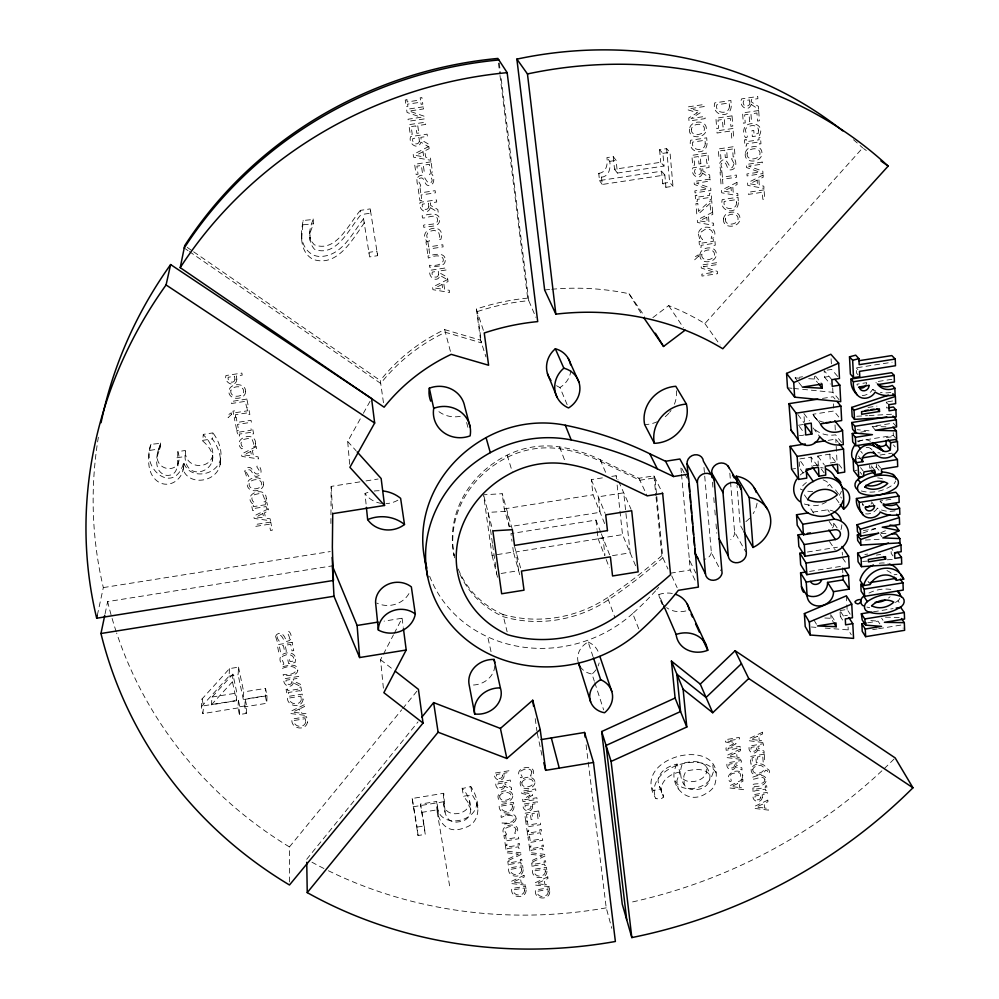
<?xml version="1.0" encoding="UTF-8"?>
<svg xmlns="http://www.w3.org/2000/svg" width="999" height="999" viewBox="0 0 999 999"><rect width="100%" height="100%" fill="white"/><g stroke="black" fill="none" stroke-linecap="round" stroke-linejoin="round"><path stroke-width="0.75" stroke-dasharray="5 3.75" d="M237.987 707.929L202.884 713.623L203.571 705.831L238.386 700.187L237.987 707.929L239.398 714.56L246.241 713.448L244.855 706.817L266.82 703.259L266.983 695.554L265.522 688.386L243.706 691.92L243.344 699.612L265.347 696.041L265.522 688.386M359.94 481.868L331.156 486.401L330.881 524.525M301.536 234.003C301.236 244.792 308.679 256.681 320.442 256.468C341.983 256.031 352.085 233.504 363.549 218.781L364.223 223.064C352.547 239.223 337.562 267.57 313.211 259.415C299.288 252.248 300.487 233.504 303.172 220.479L313.236 219.48C308.991 228.571 307.28 241.321 314.485 249.263C336.675 257.842 349.313 228.122 361.026 214.598L360.377 210.389L370.204 208.903L370.929 213.112L361.026 214.598M301.648 238.424L303.172 220.479M246.241 713.448L246.578 705.669L245.205 699.088L266.983 695.554M244.855 706.817L245.205 699.088M443.706 793.293C443.306 803.696 442.869 825.074 458.666 821.827C476.76 820.391 471.628 797.19 462.225 788.536L470.804 786.613C479.732 799.038 482.967 823.064 464.06 827.909C445.129 835.676 435.377 818.218 436.775 801.423L420.517 804.108L425.262 834.34L418.057 835.539L412.175 798.501L443.706 793.293L445.129 812.187M239.398 714.56L239.785 706.78L238.386 700.187M236.463 700.724L236.875 693.019L232.892 674.163L212.038 697.04L211.426 704.782L236.463 700.724L232.455 681.743L232.892 674.163M243.344 699.612L238.124 674.687L238.524 667.145L229.508 668.606L202.06 698.963L201.361 706.718L202.884 713.623M469.355 801.048C471.216 815.059 444.443 819.492 443.918 803.883M201.361 706.718L229.033 676.161L229.508 668.606M184.041 463.598L183.154 469.805C187.924 482.455 205.107 482.879 214.161 474.875C225.175 465.422 219.842 448.713 212.25 438.873L212.899 432.892L203.297 434.39L202.685 440.984C234.166 467.482 179.945 490.084 185.427 450.462L177.897 451.635C177.06 460.464 180.332 476.236 166.446 475.362C152.248 472.152 156.468 453.159 160.727 443.331L150.999 444.318C147.577 456.843 146.204 474.475 158.953 482.292C171.416 489.06 185.127 477.01 183.404 463.698L184.041 463.598C188.761 476.148 205.806 476.598 214.785 468.643C225.699 459.253 220.429 442.669 212.899 432.892M220.192 464.672L220.767 458.516M212.163 461.625C214.685 451.748 210.914 441.683 203.421 434.99L203.297 434.39M158.304 450.149C150.3 473.089 186.189 475.799 177.897 451.635M177.922 465.871L178.858 459.69M150.999 444.318C140.235 468.019 173.501 495.704 183.404 463.698M157.193 456.268L159.64 449.4L160.627 442.819M159.64 449.4L160.727 443.331M105.095 613.748L107.63 601.598L332.367 565.846M97.315 615.297L103.334 587.587A442.282 406.044 -18.3 0 1 98.352 437.3M212.799 455.482C208.679 470.966 183.903 467.969 185.427 450.462M313.149 218.968L313.461 223.776L310.726 231.081L309.977 236.189L309.777 231.793M677.06 764.085C666.021 782.604 686.013 806.668 705.931 793.581A19.643 16.633 -19.8 0 0 714.385 786.026C731.33 732.642 627.534 754.47 655.956 798.651C673.488 800.711 653.396 785.114 659.153 776.623C661.95 769.23 669.917 765.846 677.06 764.085L680.069 772.027L676.897 780.619L678.184 788.923M383.391 688.186L380.544 659.702L382.692 655.556M383.416 654.183L393.469 634.827M394.193 633.441L402.085 618.231L384.103 621.128M349.638 464.285L347.702 441.458L362.625 414.635M363.374 413.286L370.841 399.875M360.377 210.389C348.776 223.788 336.251 253.284 314.248 244.767L311.501 241.371L310.002 236.838L310.19 241.271M306.693 859.29L418.019 721.89M289.485 881.942L289.435 846.927L401.685 709.802M402.672 708.603L417.432 690.559M652.871 317.607L668.656 305.607A249.425 227.148 -19.2 0 1 704.882 323.589L862.674 147.914L866.32 150.512M211.426 704.782L232.455 681.743M428.833 146.491L413.199 154.495L413.598 157.193L430.794 160.277L430.469 157.979L425.674 157.168L424.775 150.886L429.158 148.701L428.496 144.118L421.203 139.848L420.841 137.338L427.397 136.364L427.085 134.153L410.589 136.613C407.817 143.931 418.431 150.812 420.904 142.158L428.908 146.965M447.752 279.483L432.567 287.138L432.942 289.685L449.6 292.457L449.3 290.297L444.655 289.573L443.806 283.654L448.052 281.568L447.44 277.247L440.384 273.276L440.047 270.916L446.403 269.942L446.103 267.869L430.107 270.304C427.485 277.385 437.699 283.566 440.084 275.449L447.814 279.932M880.793 532.754L886.225 530.357M598.751 173.364C606.58 172.49 607.929 163.973 606.917 157.605L613.249 156.656L616.133 160.377L617.407 173.064L664.023 166.046L662.874 153.346L659.59 149.7L666.633 148.639L669.992 152.285L672.989 186.251L665.933 187.325L662.637 183.404L661.538 171.204L599.5 180.557L598.751 173.364L601.498 177.223L602.247 184.465L664.834 175.025L665.933 187.325M601.498 177.223C609.39 176.336 610.764 167.757 609.752 161.338L606.917 157.605M862.924 533.016L875.374 528.633L878.745 533.166M680.069 772.027C669.667 773.513 657.567 782.841 662.275 794.505M477.872 808.029L475.761 800.748L472.227 794.804L463.499 796.24L467.744 801.91L470.766 809.315M413.136 806.792L444.93 801.535M421.553 812.424L437.937 809.714L436.775 801.423M418.057 835.539L417.058 827.097L424.2 825.911L420.517 804.108M867.731 622.814L878.021 621.141L880.119 624.275M872.676 629.67L877.147 628.945M878.645 628.708L901.011 625.062L903.183 628.209M864.847 554.507L867.706 554.058M876.36 555.107L880.643 554.42M809.552 571.428L842.444 566.121L842.869 573.763M229.033 676.161L238.124 674.687M894.093 574.762L896.965 574.3M212.038 697.04L236.875 693.019M239.785 706.78L246.578 705.669M839.997 610.564L847.115 609.402L850.174 614.185M840.072 612.037L840.321 616.433L847.427 615.284M873.451 611.8L893.106 608.603M512.387 529.682L502.185 493.706L483.541 494.792L492.082 555.419L513.449 552.022L520.691 578.171M597.165 530.844L598.051 538.523L622.514 534.627L635.876 566.421M881.605 502.959L880.107 501.023L884.465 500.324M885.913 500.099L893.181 498.938M812.861 512.15L827.696 509.777A18.294 16.021 -30.9 0 1 834.739 511.975M501.136 573.463L518.618 570.666L516.083 551.898L603.009 538.036L604.969 555.382M612.487 555.644L630.157 552.822L623.738 492.807L598.339 496.828L600.087 512.3L509.265 526.735L504.258 508.878L502.185 493.706M863.411 530.556L875.374 528.633M670.504 573.189L690.134 570.029L695.853 581.855M807.417 552.035L837.424 547.215M798.476 425.237L804.57 424.288L803.995 415.06M875.449 430.244L872.227 426.436L893.256 423.126L895.766 425.961M860.751 432.167L869.23 430.819L857.167 429.695M828.171 440.347L835.788 439.148L838.373 442.445M604.632 523.576L593.044 494.817L591.308 479.632L604.457 477.547M611.763 476.398L616.133 475.711L618.044 479.982M857.217 441.146L893.356 435.427L895.853 438.311M886.35 437.599L893.094 436.538M454.632 557.829A97.353 88.561 -18.1 0 1 507.192 455.132A81.531 74.425 -18 0 1 559.54 446.915A139.073 125.562 -16.1 0 1 600.137 459.665L638.885 478.246L653.945 475.861L662.649 493.406M817.644 466.133L811.101 457.13L799.025 459.041L805.319 467.932M824.113 472.839L818.318 464.897L817.794 456.068L829.857 454.158L835.788 462M504.258 508.878L593.044 494.817M791.558 469.143L795.566 468.506M812.974 465.746L818.318 464.897M857.604 458.616L860.601 458.141M880.057 455.057L892.032 453.159M103.334 587.587L330.282 551.56M854.869 470.517L857.204 470.142M879.07 470.329L876.46 467.082L869.767 468.156L869.63 465.209M600.824 532.504L595.941 520.079L510.951 533.591L511.988 541.271M176.948 457.767L184.553 456.58M182.517 469.905L183.154 469.805M827.172 370.13L831.68 369.43L839.485 378.496M858.166 374.912L856.568 373.139L856.305 367.832L892.107 362.237M797.864 381.368L795.129 377.922L802.572 376.76M831.867 379.682L824.163 370.604L824.537 377.172L832.042 375.999M891.895 379.308L875.424 381.893A15.534 13.724 -39.2 0 0 876.398 383.004M822.464 398.414L833.129 396.74L835.077 399.101M366.009 480.919L378.134 479.008M887.686 401.76L893.143 400.899M819.467 422.702L812.924 414.285L833.915 410.989L838.76 416.97M868.069 407.467L876.947 406.081M202.572 440.384L212.25 438.873M149.825 450.399L159.528 448.888M303.309 224.787L313.461 223.776M662.637 183.404L669.642 182.342L672.989 186.251M363.549 218.781L369.618 256.905L377.647 255.682L370.204 208.903M609.752 161.338L616.133 160.377M662.874 153.346L669.992 152.285M613.249 156.656L614.522 169.243L660.726 162.288L664.023 166.046M862.674 561.413L867.294 561.101M887.287 559.802L893.443 559.403M856.755 416.271L867.532 415.646M869.068 415.559L893.68 414.123M865.434 540.034L880.993 539.173M885.451 617.182L900.698 617.444M872.227 426.436L887.075 426.885M880.981 533.416L887.137 533.666M824.837 618.019L831.018 618.269L833.241 621.878M795.129 377.922L799.65 378.184M808.691 378.708L814.722 379.058L817.557 382.517M870.828 620.579L878.021 621.141M811.35 626.997L815.971 627.36M825.186 628.084L848.226 629.894L851.273 634.752M787.512 387.849L792.045 388.299M793.568 388.449L801.136 389.198M802.647 389.348L832.929 392.332L840.721 401.673M383.479 402.747L380.294 380.544A172.752 159.715 -17.5 0 1 444.655 329.608L480.594 340.184L485.939 356.868M187.25 247.415L192.37 250.936M193.644 251.823L380.294 380.544M184.216 248.027L188.074 250.674M189.348 251.561L380.706 383.429A173.514 160.277 -17.5 0 1 445.367 332.28L481.468 342.894L477.197 311.638A212.225 194.705 -18.5 0 1 528.758 300.662L500.786 75.4M380.544 659.702L392.757 669.268M856.305 367.832L857.904 369.593M347.702 441.458L356.069 450.736M888.81 404.732L886.313 401.973L886.575 408.029M862.237 395.517A11.176 9.903 -38.1 0 0 872.689 389.385L874.312 391.196M661.538 171.204L664.834 175.025M893.431 444.905L895.179 446.94M705.843 766.133C700.249 759.54 690.272 761.725 682.804 763.136C677.859 771.927 681.243 789.984 693.681 789.535C708.091 790.484 714.934 777.622 705.843 766.133C711.887 779.532 687.275 787.474 681.181 776.523M709.065 774.063C703.421 767.432 693.381 769.642 685.863 771.066L683.828 776.073L684.215 784.527M824.537 377.172L830.306 384.041M815.421 376.036L822.027 384.041M866.208 447.352A8.516 7.492 -34.9 0 1 870.703 448.501L872.389 450.549M877.996 464.822L880.619 468.044M860.751 451.236L862.399 453.296M871.278 465.884L874.724 470.192M860.451 458.541L858.815 456.468A5.719 5.032 -34.9 0 1 858.578 455.994M798.775 382.517L802.409 387.113M841.583 442.47L835.564 434.815A27.997 24.913 -36.2 0 1 813.611 428.284M860.526 467.594L863.061 470.829M860.064 472.127L861.762 474.3M813.935 416.034L819.542 423.264M865.621 513.848A10.777 9.403 -33 0 0 877.434 508.116L879.682 511.051M871.578 501.835L873.8 504.757M803.895 413.511L809.402 420.729M813.149 427.959L819.642 436.513M838.748 464.185L843.031 469.842M614.522 169.243L617.407 173.064M797.801 414.473L804.145 422.902M862.237 503.334L863.698 505.269M890.983 547.864L892.794 550.299M880.281 534.49L881.98 536.763M799.387 426.461L803.92 432.567M893.031 555.956L891.22 553.496L891.096 550.686M817.794 456.068L824.425 465.059M835.526 489.91L841.47 498.064M823.114 479.882A17.907 15.784 -31.8 0 1 829.719 484.403L832.242 487.887M836.013 498.588L839.397 503.296M704.882 323.589L720.104 344.992M899.799 598.389A6.731 5.757 -30.4 0 1 897.976 600.786L900.274 604.033M599.5 180.557L602.247 184.465M800.386 469.006L804.382 474.712M827.696 509.777L829.345 512.137M837.112 527.909L832.966 521.94A5.407 4.733 -31.1 0 1 832.467 527.934M829.12 521.428L834.053 528.571M867.994 581.343L869.455 583.478M551.76 289.26A249.425 227.148 -19.2 0 1 629.07 293.743L644.58 316.283M804.42 494.905L806.805 498.401M804.357 503.983A19.431 17.158 -32.1 0 0 808.104 504.845L813.735 513.149M842.557 557.966L846.727 564.135M881.593 618.156L882.991 620.242M829.52 541.52L835.264 550.024M668.656 305.607L683.378 327.585M840.746 611.763L844.53 617.732M840.321 616.433L842.582 620.042M831.543 615.746L834.515 620.541M629.07 293.743L642.332 315.372M675.199 780.893C680.331 790.908 694.08 789.909 702.747 785.539A19.493 16.533 -19.8 0 0 711.138 778.034L713.436 771.752L712.836 765.022M813.91 619.929L816.782 624.75M743.194 530.357L740.172 525.099L737.025 485.377M729.832 473.176L734.577 531.955L745.616 551.573M659.415 786.438L663.711 797.364M684.24 472.939L680.794 466.545L681.355 472.677M684.927 474.213L686.987 478.046M703.97 467.445L711.375 552.647L720.654 570.491M681.505 474.2L689.435 560.014L695.779 573.014M638.885 478.246L647.24 495.854M671.715 575.824L677.147 587.687M656.068 497.327L661.85 555.581L667.994 569.018M716.121 772.939C703.134 749.05 643.306 768.643 655.956 798.651M618.668 481.406L631.093 509.34M672.327 593.456A24.201 21.341 -22 0 0 658.853 594.517L663.174 604.507M600.137 459.665L607.005 475.561M660.564 600.499L662.362 604.657M499.987 75.449L527.672 298.127L535.926 317.42M556.543 385.676A24.575 23.102 -26.8 0 0 559.964 387.512L567.382 405.232M591.308 479.632L605.144 513.461M601.373 533.891L609.84 555.394M655.631 590.784A318.693 301.011 -9.9 0 1 632.717 613.523L639.198 629.982M598.051 538.523L604.582 555.419M606.193 559.565L609.365 567.769M559.54 446.915L566.083 463.986M661.85 555.581A501.061 491.246 17.4 0 1 607.542 597.589L614.934 617.494M652.222 788.011L653.146 790.559L660.814 788.96M578.221 662.374A19.53 17.195 -18 0 1 588.174 642.045L592.981 656.543M527.672 298.127A211.313 194.031 -18.5 0 0 476.348 309.053L483.778 331.581M580.119 666.558A19.53 17.195 -18 0 0 592.007 674.063L594.33 681.218M594.805 682.654L603.646 709.877M507.192 455.132L512.475 472.44M437.225 806.218C438.998 830.469 480.569 822.077 476.411 799.774M514.497 546.266L521.041 569.592M586.076 744.779L606.231 907.854L611.8 928.321M444.655 329.608L450.811 352.872M466.633 422.477L468.181 428.434M483.916 496.253L492.844 530.856M492.082 555.419L498.264 580.194M541.92 755.219L537.1 732.429M458.229 569.005A97.353 88.561 -18.1 0 0 502.884 614.447L507.13 631.78M429.657 576.236A126.973 115.534 -18.1 0 0 487.762 636.925L491.221 652.472M202.06 698.963L203.571 705.831M238.524 667.145L243.706 691.92M453.708 553.521L454.145 555.719A97.615 88.749 -18.1 0 1 507.792 457.092A81.756 74.588 -18 0 1 560.289 448.851A139.448 125.824 -16.1 0 1 600.986 461.625L639.835 480.244L654.932 477.847L656.605 494.755M265.347 696.041L266.82 703.259M470.804 786.613L472.227 794.804M377.647 255.682L376.86 251.161L368.906 252.36L369.618 256.905M412.175 798.501L417.058 827.097M437.15 811.85L450.062 888.536M462.137 788.049L463.573 796.74M492.42 543.281L488.086 512.4L507.167 511.276L509.265 526.735M492.644 544.83L496.116 569.53M496.328 571.066L496.765 574.163M476.348 309.053L480.594 340.184M512.824 547.415L513.449 552.022M535.227 718.631L536.9 730.893M402.085 618.231L403.271 627.31M438.386 814.535L437.937 809.714M499.25 63.049L500.599 73.851M498.439 63.074L499.787 73.901M424.2 825.911L425.262 834.34M595.941 520.079L596.99 529.295M616.133 475.711L616.47 478.808M617.145 485.014L622.514 534.627M367.969 492.407A33.254 30.557 -6.1 0 0 364.997 493.494L366.246 505.781M656.755 496.291L662.837 557.754A502.509 492.582 17 0 1 608.379 599.85A118.307 108.179 -18.3 0 1 503.446 616.758A97.615 88.749 -18.1 0 1 458.691 571.228M653.945 475.861L655.918 495.791M659.59 149.7L660.726 162.288M666.633 148.639L669.642 182.342M712.462 482.192L712.986 488.386M713.773 497.664L714.297 503.846M714.822 510.027L715.484 517.757M716.008 523.951L716.807 533.229M689.435 560.014L690.134 570.029M799.212 461.988L799.487 466.396M811.101 457.13L811.638 465.959M814.56 376.286L814.722 379.058M830.806 614.547L831.018 618.269M331.156 486.401L332.729 513.648M829.857 454.158L830.356 462.987L837.037 461.925L835.788 439.148M846.378 595.829L846.79 603.371M846.865 604.882L847.115 609.402M848.064 626.972L848.226 629.894M842.244 552.222L842.394 555.094M835.027 424.95L835.326 430.581M831.093 358.803L831.518 366.396M832.691 387.874L832.929 392.332M833.516 403.871L833.753 408.141M876.323 464.148L876.46 467.082M893.243 432.642L893.356 435.427M800.261 475A19.431 17.158 -32.1 0 1 804.769 471.815M826.51 501.798A20.854 18.407 -32.2 0 1 808.104 504.845M820.641 467.544A20.854 18.407 -32.2 0 1 823.301 468.019M841.345 491.258A13.661 12.025 -32.5 0 1 839.297 495.292M806.38 482.542A17.907 15.784 -31.8 0 0 800.436 489.06A26.349 23.352 -33 0 0 802.709 490.022M829.719 484.403A26.349 23.352 -33 0 1 827.597 486.063M812.736 491.383A26.349 23.352 -33 0 1 805.107 490.734M632.717 613.523A126.311 114.922 -18.1 0 1 487.762 636.925M658.716 587.35A318.693 301.011 -9.9 0 1 656.668 589.647M607.542 597.589A117.982 107.954 -18.3 0 1 502.884 614.447M868.98 593.044A33.566 28.621 -29.3 0 1 892.207 589.685M897.976 600.786A35.077 30.145 -30.7 0 1 895.416 602.459M869.667 607.667A35.077 30.145 -30.7 0 1 866.895 607.08M890.072 596.715A18.294 15.709 -30.3 0 1 888.498 598.039M606.231 907.854A438.836 399.425 -18.5 0 1 325.262 869.18M323.926 868.506A438.836 399.425 -18.5 0 1 311.95 862.212M880.069 452.922A13.899 12.2 -35.9 0 1 877.859 452.722M872.127 450.025A13.899 12.2 -35.9 0 1 870.703 448.501M494.83 665.933A21.753 19.268 -11.7 0 1 470.367 685.002M599.138 662.924A22.115 19.493 -17 0 1 598.101 666.008M595.904 669.879A22.115 19.493 -17 0 1 592.007 674.063M588.174 642.045A22.115 19.493 -17 0 1 598.888 653.508M685.838 610.963A23.414 20.729 -23.4 0 1 666.583 607.642M664.173 605.581A23.414 20.729 -23.4 0 1 658.853 594.517M894.093 759.003A497.564 458.603 -19.8 0 1 883.016 769.754M881.892 770.803A497.564 458.603 -19.8 0 1 629.757 902.534M676.523 390.746A31.294 28.921 -29.9 0 1 674.4 404.233M671.016 410.414A31.294 28.921 -29.9 0 1 669.592 412.312M668.818 413.224A31.294 28.921 -29.9 0 1 662.562 418.768M657.342 421.703A31.294 28.921 -29.9 0 1 644.655 424.625M544.642 289.997A249.425 227.148 -19.2 0 1 550.324 289.398M853.496 139.735A396.191 366.596 -23.9 0 1 862.674 147.914M711.375 552.647A8.354 7.43 -25.6 0 1 703.995 559.452M734.577 531.955A9.041 8.042 -27.2 0 1 730.744 539.697M757.067 503.196A28.372 25.362 -28.6 0 1 753.146 513.648M749.625 518.219A28.372 25.362 -28.6 0 1 745.229 522.09M841.82 524.8A18.294 16.021 -30.9 0 1 840.958 529.632M570.891 370.304A22.515 21.216 -24.8 0 1 559.964 387.512M460.264 416.308A26.611 25.187 -14.2 0 1 436.451 409.602M397.852 500.187A24.113 22.378 -6.5 0 1 386.039 503.608M381.518 503.396A24.113 22.378 -6.5 0 1 364.997 493.494M374.175 491.033A33.254 30.557 -6.1 0 1 380.532 490.759M408.928 593.606A23.551 21.316 -7 0 1 376.685 603.034M289.435 846.927A460.901 421.491 -19.5 0 1 116.633 632.991M116.171 631.58A460.901 421.491 -19.5 0 1 107.63 601.598M895.067 510.826A27.148 23.614 -34.3 0 1 877.434 508.116M882.105 502.997A14.985 13.024 -34 0 1 880.107 501.023M871.465 502.997A4.845 4.233 -33 0 1 871.053 504.12M862.974 505.407A4.845 4.233 -33 0 1 862.449 504.433M861.238 490.946A36.351 31.868 -35 0 0 893.293 484.503A6.981 6.081 -34.4 0 0 895.529 481.019M877.671 477.897A18.619 16.234 -33.5 0 1 883.428 479.245M890.858 392.395A28.134 24.875 -39.5 0 1 880.456 392.395M875.636 390.896A28.134 24.875 -39.5 0 1 872.689 389.385M866.533 383.903A5.02 4.458 -38.1 0 0 866.633 382.692L857.017 384.19A5.02 4.458 -38.1 0 0 857.242 385.364M886.987 570.616A15.322 13.162 -30.4 0 1 891.108 573.189M879.295 563.236A21.454 18.419 -30.5 0 1 888.049 563.586M858.303 441.82A11.339 9.965 -35.1 0 1 870.416 441.271M804.332 434.865A11.663 10.427 -34.6 0 1 797.564 435.277M824.113 422.352A17.87 15.922 -36.2 0 1 812.924 414.285M758.478 130.132L758.191 133.566L754.045 134.191L753.783 130.432L751.91 130.719L752.322 136.613L759.315 135.564C766.907 122.203 742.644 118.581 743.681 132.467A10.839 10.002 -53.5 0 0 744.879 136.563L745.441 137.575C751.173 137.987 741.283 129.608 747.889 127.085C751.248 124.613 758.229 124.9 758.478 130.132M742.769 775.599L741.882 779.557C737.424 781.568 745.117 770.279 735.252 773.051C725.074 773.613 734.502 781.93 729.844 781.555C722.814 773.476 741.021 766.058 742.769 775.599M689.485 129.096C688.036 139.548 705.556 138.873 706.256 129.733C707.717 119.306 690.209 119.98 689.485 129.096M699.974 254.595C698.701 264.573 715.496 263.686 716.271 255.07C717.532 245.105 700.761 245.991 699.974 254.595M691.345 129.296C690.621 136.813 703.496 135.802 704.395 129.558C705.107 122.053 692.245 123.064 691.345 129.296M698.301 233.916L700.012 240.047L702.534 239.66L700.411 236.738L700.761 232.28L704.62 229.645L709.989 229.583L711.675 230.657L712.786 233.204L711.126 238.349L713.623 237.974C720.129 226.536 699.762 222.64 698.301 233.916M516.021 829.42L514.735 833.428L516.958 833.054C522.514 820.067 495.854 824.475 504.82 835.077C510.002 835.639 500.961 829.819 506.481 827.834C509.29 826.161 514.935 825.361 516.021 829.42M701.773 254.757C701.186 261.95 713.511 260.801 714.46 254.92C715.034 247.752 702.722 248.888 701.773 254.757M723.526 218.893C722.152 229.008 739.123 228.147 739.884 219.418C741.258 209.328 724.312 210.19 723.526 218.893M514.035 806.518C514.023 816.158 497.152 814.922 499.363 804.719L513.498 802.372L514.035 806.518M531.88 771.915L530.556 776.036L532.817 775.661C538.548 762.349 511.413 766.782 520.516 777.697C525.749 778.221 516.633 772.314 522.227 770.254C525.074 768.531 530.831 767.769 531.88 771.915M523.176 869.729C523.114 879.033 506.643 877.996 508.753 868.044L522.652 865.721L523.176 869.729M701.111 170.617C702.247 176.561 692.619 175.924 694.929 169.655L700.948 168.744L701.111 170.617M725.324 219.081C724.662 226.348 737.137 225.225 738.074 219.256C738.723 212 726.273 213.124 725.324 219.081M526.136 890.184C526.061 899.387 509.727 898.413 511.788 888.548L525.611 886.225L526.136 890.184M745.291 153.521C743.768 163.873 761.101 163.087 761.85 154.121C763.373 143.781 746.066 144.568 745.291 153.521M747.115 153.709C746.353 161.164 759.078 160.077 760.014 153.946C760.763 146.516 748.051 147.602 747.115 153.709M546.952 871.253C546.865 880.506 530.444 879.52 532.592 869.567L546.465 867.257L546.952 871.253M549.775 891.657C549.675 900.811 533.379 899.887 535.501 890.022L549.288 887.711L549.775 891.657M751.148 769.417C750.524 776.348 760.314 776.061 763.96 772.464A5.307 4.471 -22 0 0 765.371 770.192L767.482 770.853L767.482 773.363L769.155 773.089C771.016 768.318 764.784 769.68 764.959 766.058C761.375 761.812 752.347 763.873 751.148 769.417M764.934 779.794C764.497 785.339 755.818 782.841 752.559 784.64L752.697 786.25C771.166 788.823 770.541 769.043 751.985 777.534L752.11 779.133C755.419 779.944 763.461 774.437 764.934 779.794M512.387 806.505C512.624 813.211 500.274 813.261 501.211 806.068L512.125 804.257L512.387 806.505M749.812 101.823C750.936 107.917 741.146 107.23 743.581 100.812L749.675 99.9L749.812 101.823M734.402 764.747C735.214 769.23 727.322 769.205 729.008 764.198L734.277 763.323L734.402 764.747M752.746 769.505C752.622 775.411 762.911 773.863 764.01 769.292C764.11 763.411 753.833 764.947 752.746 769.505M521.553 869.717C521.753 876.198 509.69 876.36 510.564 869.342L521.291 867.544L521.553 869.717M524.525 890.184C524.7 896.59 512.749 896.777 513.598 889.822L524.263 888.036L524.525 890.184M756.555 747.964C757.354 752.472 749.425 752.434 751.148 747.402L756.443 746.528L756.555 747.964M545.342 871.24C545.516 877.684 533.491 877.871 534.39 870.866L545.092 869.068L545.342 871.24M548.176 891.645C548.326 898.026 536.401 898.238 537.287 891.295L547.927 889.51L548.176 891.645M734.003 163.586C729.869 177.023 728.321 153.559 720.991 161.351A5.32 4.945 -50.8 0 0 719.505 163.998L720.741 170.817C726.598 171.453 717.719 165.247 722.439 162.75C727.959 160.427 725.649 171.353 731.443 169.83C736.7 168.906 736.787 161.938 734.215 158.366L731.555 158.766L734.003 163.586M502.485 775.561C502.572 779.932 495.292 779.083 496.54 774.487L502.235 773.538L502.485 775.561M707.08 143.369C706.53 156.606 687.175 153.234 690.621 140.235L706.705 137.825L707.08 143.369M531.006 806.543C531.068 810.826 523.901 810.039 525.137 805.494L530.781 804.557L531.006 806.543M731.256 106.119C730.656 119.555 711.163 116.059 714.722 102.897L730.906 100.487L731.256 106.119M244.892 471.216L246.803 477.322C252.735 477.847 243.319 472.677 247.665 470.042C252.834 467.807 251.86 477.859 257.305 476.248C262.375 475.474 261.775 468.768 258.891 465.909C252.672 465.359 262.912 471.029 258.254 473.838C252.984 475.761 252.385 463.136 246.104 468.806A5.045 4.658 4.6 0 0 244.892 471.216M738.386 202.622C737.799 215.422 718.805 212.387 722.227 199.625L738.049 197.228L738.386 202.622M236.825 379.195C236.326 388.324 223.589 383.466 225.924 375.549L241.845 373.089L242.233 375.1L236.301 376.011L236.825 379.195M705.219 143.269C705.631 152.16 690.521 151.286 692.632 142.12L705.032 140.26L705.219 143.269M729.395 106.006C729.794 115.022 714.535 114.098 716.745 104.82L729.22 102.959L729.395 106.006M275.662 636.675L277.46 642.307C283.179 642.869 274.151 637.986 278.334 635.564C283.204 633.378 282.417 642.819 287.537 641.221C292.295 640.559 291.983 634.303 289.136 631.63C283.354 629.77 295.254 641.907 285.377 638.736C284.303 635.202 280.482 631.156 276.848 634.44A4.833 4.308 -1.2 0 0 275.662 636.675M736.563 202.522C736.912 211.151 722.115 210.427 724.188 201.461L736.4 199.6L736.563 202.522M297.802 670.267C297.215 676.81 287.5 674.575 283.491 676.311L283.142 674.575C301.973 676.098 298.651 661.238 281.955 668.593L281.606 666.857C286.089 666.208 297.465 661.925 297.802 670.267M295.629 659.29L295.067 662.587L288.586 663.623L287.65 658.865L289.385 658.578L289.985 661.613L293.818 661.001C295.354 655.431 288.511 653.171 284.465 655.506C277.148 657.242 287.525 665.097 282.205 664.597L281.581 663.798A9.665 8.566 -2 0 1 280.07 660.514C278.359 651.323 295.904 649.687 295.629 659.29M255.644 443.331L255.02 446.64L252.547 447.028L253.771 443.781L252.31 439.797L248.014 438.486L243.843 439.398L242.02 440.671L240.959 443.231L241.546 445.641L243.993 448.364L241.483 448.751C231.318 438.411 255.282 430.094 255.644 443.331M266.308 498.364L265.697 501.585L263.249 501.973L264.46 498.801L263.037 494.93L258.803 493.668L254.683 494.567L252.884 495.816L251.835 498.314L252.41 500.661L254.807 503.296L252.335 503.683C242.395 493.606 265.934 485.464 266.308 498.364M416.895 179.495L417.132 183.042L418.631 186.401C424.762 186.988 415.147 180.956 419.842 178.222C425.462 175.899 423.726 186.95 429.632 185.389C435.089 184.428 434.54 177.148 431.718 173.776C425.312 173.177 435.739 179.745 430.719 182.705C425.075 184.728 425.174 170.642 418.256 176.811A5.27 5.232 -31.1 0 0 416.895 179.495M439.61 220.479C439.123 227.934 428.446 225.737 423.838 227.385L423.526 225.262C427.26 223.364 438.012 226.273 437.674 219.393C436.063 212.687 426.536 218.706 422.465 217.957L422.152 215.834C427.322 214.585 439.997 210.976 439.61 220.479M445.304 260.514C444.78 267.869 434.228 265.672 429.67 267.32L429.37 265.247C449.338 267.607 446.865 249.85 428.321 258.067L428.022 255.981C433.091 254.795 445.666 251.124 445.304 260.514M245.654 391.658C245.155 400.399 228.571 400.786 228.846 391.321C229.37 382.605 245.941 382.205 245.654 391.658M760.726 797.065C760.651 801.21 753.633 800.586 755.094 796.016L760.614 795.092L760.726 797.065M263.624 484.34C263.049 492.707 247.028 493.244 247.203 484.115C247.802 475.786 263.811 475.224 263.624 484.34M441.708 235.689L440.921 239.273L438.374 239.66L439.772 236.151L438.449 231.83L434.115 230.344L429.807 231.281L427.884 232.642L426.698 235.402L427.185 238.012L429.57 240.996L426.985 241.383C416.82 230.257 441.883 221.341 441.708 235.689M516.096 818.855C515.159 824.949 506.218 822.851 502.297 824.55L502.06 822.951C519.343 824.887 517.332 810.002 501.248 817.457L501.011 815.846C505.007 815.409 516.046 810.976 516.096 818.855M504.145 775.886C503.396 783.154 492.482 780.132 494.667 773.114L508.928 770.766L509.165 772.402L503.858 773.276L504.145 775.886M230.844 390.547C229.608 397.752 241.546 397.889 243.644 392.445C244.892 385.264 232.954 385.127 230.844 390.547M249.163 483.366C248.014 490.347 259.59 490.297 261.663 485.114C262.824 478.146 251.236 478.196 249.163 483.366M532.642 806.855C531.88 813.973 521.116 811.101 523.301 804.158L537.412 801.81L537.637 803.421L532.38 804.295L532.642 806.855M303.059 699.725C301.423 709.24 285.789 706.355 287.5 696.528L302.21 694.143L303.059 699.725M307.43 722.24C305.806 731.63 290.297 728.845 291.97 719.093L306.606 716.72L307.43 722.24M301.311 699.475C300.337 705.981 288.861 704.932 289.51 697.976L300.874 696.128L301.311 699.475M305.694 721.99C304.72 728.408 293.344 727.422 293.981 720.516L305.269 718.681L305.694 721.99M512.812 796.34C511.9 803.271 497.802 804.545 497.952 796.428C498.876 789.522 512.962 788.248 512.812 796.34M534.977 782.866C534.065 789.822 519.905 791.108 520.117 782.941C521.041 776.011 535.177 774.725 534.977 782.866M762.299 797.364C761.363 804.295 750.823 801.648 753.383 794.692L767.22 792.382L767.344 793.98L762.187 794.829L762.299 797.364M292.008 682.242C291.046 686.226 284.965 684.377 286.014 680.257L291.596 679.357L292.008 682.242M419.38 141.271C418.219 146.366 411.176 143.394 412.787 138.536L419.018 137.612L419.38 141.271M428.821 206.805C427.684 211.751 420.779 208.941 422.352 204.183L428.484 203.259L428.821 206.805M234.94 379.657C233.928 384.428 227.01 381.843 228.134 377.272L234.503 376.286L234.94 379.657M499.762 795.753C498.626 802.01 509.04 801.298 510.988 797.04C512.137 790.796 501.71 791.52 499.762 795.753M438.611 274.625C437.487 279.408 430.719 276.773 432.242 272.103L438.274 271.179L438.611 274.625M521.928 782.267C520.741 788.548 531.206 787.836 533.154 783.566C534.353 777.297 523.876 778.009 521.928 782.267M503.533 785.626C502.547 789.31 496.765 787.824 497.914 783.803L503.284 782.916L503.533 785.626M430.332 207.667C427.897 216.059 417.482 209.528 420.179 202.322L436.426 199.875L436.738 202.01L430.282 202.984L430.631 205.419L437.812 209.54L438.199 212.312L430.332 207.667M293.406 682.891C291.371 689.647 282.118 685.139 283.978 678.796L298.763 676.41L299.101 678.146L293.231 679.095L293.619 681.068L300.287 684.24L300.724 686.475L293.406 682.891M702.497 173.152C699.899 181.431 689.735 175.062 692.919 167.795L708.903 165.384L709.078 167.52L702.722 168.481L702.921 170.916L709.677 175.037L709.889 177.797L702.497 173.152M751.186 104.433C748.501 112.949 738.224 106.281 741.583 98.889L757.741 96.478L757.891 98.676L751.473 99.638L751.635 102.135L758.416 106.394L758.603 109.241L751.186 104.433M504.832 786.238C502.784 792.494 493.993 788.648 496.053 782.442L510.277 780.094L510.514 781.717L504.857 782.654L505.132 784.515L511.338 787.462L511.65 789.572L504.832 786.238M735.601 766.633C733.466 772.764 724.812 769.105 727.26 762.849L741.246 760.526L741.383 762.15L735.826 763.074L735.988 764.922L741.857 767.856L742.032 769.942L735.601 766.633M757.741 749.862C755.594 756.031 746.902 752.322 749.412 746.041L763.436 743.718L763.561 745.354L757.991 746.278L758.141 748.139L764.01 751.098L764.173 753.209L757.741 749.862M231.568 414.323L228.134 417.644L227.66 415.234L231.268 412.837L231.568 414.323M698.338 256.393L694.642 259.827L694.43 257.305L698.214 254.845L698.338 256.393M710.039 203.396L698.688 213.761L696.79 214.048L695.916 203.621L697.789 203.346L698.463 211.413L709.777 201.136L711.738 200.836L712.612 211.863L710.751 212.15L710.039 203.396M700.199 112.8L691.071 118.494L704.994 116.421L705.169 118.606L689.01 121.016L688.761 117.982L697.439 112.675L688.086 109.902L687.836 106.905L704.033 104.495L704.195 106.543L690.247 108.629L700.087 111.476L700.199 112.8M532.517 795.216L524.675 799.762L536.85 797.739L537.075 799.35L522.952 801.697L522.639 799.45L530.094 795.216L521.79 793.481L521.478 791.27L535.639 788.935L535.839 790.446L523.651 792.469L532.38 794.242L532.517 795.216M735.926 743.768L727.959 748.326L740.059 746.328L740.197 747.964L726.161 750.274L725.961 748.014L733.528 743.756L725.436 741.97L725.237 739.735L739.31 737.412L739.435 738.948L727.322 740.946L735.838 742.769L735.926 743.768M736.962 182.417L721.49 190.185L721.69 192.782L737.936 195.729L737.774 193.506L733.241 192.745L732.791 186.676L737.112 184.553L736.962 182.417M763.074 175.05L747.577 182.829L747.764 185.427L763.973 188.386L763.823 186.151L759.302 185.389L758.878 179.308L763.211 177.198L763.074 175.05M712.649 212.238L697.277 219.93L697.489 222.502L713.698 225.387L713.523 223.189L709.003 222.44L708.516 216.446L712.811 214.348L712.649 212.238M423.002 151.773L415.621 155.457L423.726 156.843L423.002 151.773M256.131 446.703L241.458 454.058L241.92 456.431L258.491 458.891L258.092 456.855L253.484 456.218L252.397 450.661L256.506 448.663L256.131 446.703M268.194 508.916L253.734 516.108L254.183 518.419L270.479 520.741L270.105 518.768L265.559 518.169L264.51 512.774L268.556 510.814L268.194 508.916M442.07 284.503L434.902 288.024L442.757 289.273L442.07 284.503M731.031 187.537L723.738 191.109L731.405 192.42L731.031 187.537M757.13 180.17L749.824 183.754L757.467 185.077L757.13 180.17M706.768 217.295L699.525 220.841L707.167 222.128L706.768 217.295M250.724 451.486L243.806 454.87L251.598 455.956L250.724 451.486M262.862 513.573L256.031 516.883L263.711 517.919L262.862 513.573M304.283 704.77L290.459 711.475L290.871 713.573L306.368 715.509L306.019 713.711L301.698 713.211L300.749 708.316L304.62 706.493L304.283 704.77M521.028 854.507L507.692 860.888L507.455 859.29L518.543 854.095L506.481 852.759L506.231 851.086L520.791 852.821L521.028 854.507M544.917 856.068L531.58 862.437L531.356 860.838L542.445 855.656L530.432 854.32L530.194 852.646L544.68 854.37L544.917 856.068M299.176 709.065L292.645 712.162L299.95 713.011L299.176 709.065M762.537 732.23L748.825 738.711L748.988 740.721L763.336 742.557L763.211 740.833L759.203 740.359L758.828 735.651L762.674 733.89L762.537 732.23M740.296 749.125L726.623 755.569L726.797 757.579L741.146 759.377L741.008 757.667L737 757.205L736.613 752.522L740.434 750.773L740.296 749.125M524.05 875.374L510.764 881.63L511.051 883.528L525.462 885.126L525.224 883.503L521.203 883.091L520.554 878.645L524.275 876.935L524.05 875.374M742.844 779.595L729.295 785.976L729.457 787.936L743.693 789.685L743.556 787.999L739.585 787.562L739.185 782.954L742.981 781.218L742.844 779.595M547.789 876.872L534.515 883.116L534.79 885.014L549.138 886.613L548.913 884.977L544.905 884.577L544.293 880.144L548.001 878.446L547.789 876.872M767.819 800.149L754.332 806.468L754.495 808.416L768.593 810.127L768.468 808.453L764.535 808.016L764.173 803.471L767.944 801.76L767.819 800.149M757.279 736.375L750.811 739.36L757.579 740.172L757.279 736.375M735.052 753.246L728.608 756.218L735.376 757.017L735.052 753.246M519.043 879.345L512.774 882.229L519.567 882.929L519.043 879.345M737.649 783.666L731.256 786.6L737.961 787.374L737.649 783.666M542.782 880.831L536.525 883.715L543.281 884.415L542.782 880.831M762.649 804.183L756.28 807.092L762.936 807.841L762.649 804.183M538.686 810.976L524.6 813.311L525.674 820.828L527.335 820.554L526.498 814.635L530.357 813.998L531.131 819.517L532.792 819.242L532.017 813.723L537.237 812.861L538.061 818.78L539.722 818.506L538.686 810.976M527.41 821.091L525.749 821.365L527.11 830.993L528.771 830.718L528.209 826.71L540.571 824.65L540.347 823.064L527.971 825.112L527.41 821.091M754.257 787.836L752.846 788.074L753.221 792.731L754.632 792.494L754.507 790.958L765.534 789.123L765.646 790.659L767.057 790.421L766.695 785.763L765.284 786.001L765.409 787.537L754.382 789.36L754.257 787.836M505.581 835.214L503.921 835.501L505.344 845.067L506.993 844.792L506.406 840.808L518.756 838.748L518.531 837.162L506.168 839.222L505.581 835.214M528.646 831.493L527.222 831.73L527.872 836.363L529.308 836.126L529.095 834.602L540.234 832.754L540.447 834.265L541.87 834.028L541.233 829.407L539.797 829.645L540.009 831.168L528.871 833.016L528.646 831.493M529.632 836.825L527.984 837.1L529.333 846.653L530.981 846.378L530.419 842.394L542.744 840.346L542.519 838.76L530.194 840.821L529.632 836.825M506.88 845.566L505.457 845.803L506.131 850.399L507.554 850.161L507.342 848.651L518.456 846.802L518.681 848.313L520.104 848.076L519.443 843.468L518.006 843.705L518.231 845.229L507.105 847.077L506.88 845.566M530.869 847.14L529.445 847.377L530.094 851.972L531.518 851.735L531.306 850.224L542.395 848.376L542.607 849.887L544.03 849.649L543.394 845.054L541.97 845.291L542.182 846.802L531.081 848.651L530.869 847.14M509.215 861.325L507.792 861.563L508.466 866.121L509.89 865.883L509.665 864.385L520.741 862.537L520.954 864.035L522.377 863.798L521.715 859.24L520.292 859.477L520.516 860.976L509.428 862.824L509.215 861.325M533.091 862.861L531.668 863.099L532.317 867.656L533.741 867.419L533.528 865.921L544.567 864.073L544.78 865.571L546.191 865.334L545.566 860.776L544.143 861.013L544.355 862.512L533.304 864.36L533.091 862.861M764.247 754.17L750.274 756.493L750.886 764.11L752.534 763.835L752.047 757.841L755.881 757.205L756.33 762.786L757.979 762.524L757.529 756.93L762.724 756.068L763.186 762.075L764.834 761.8L764.247 754.17M292.145 642.332L277.223 644.73L278.858 653.009L280.619 652.722L279.333 646.216L283.429 645.554L284.615 651.623L286.376 651.336L285.19 645.267L290.721 644.38L291.995 650.886L293.756 650.611L292.145 642.332M287.587 689.148L286.076 689.385L287.075 694.417L288.574 694.168L288.249 692.519L299.975 690.621L300.299 692.27L301.798 692.02L300.824 687L299.325 687.237L299.638 688.898L287.912 690.796L287.587 689.148M265.746 504.695L253.471 506.618L253.122 504.807L251.548 505.057L252.635 510.564L254.208 510.314L253.846 508.503L266.121 506.568L266.471 508.379L268.044 508.129L266.97 502.634L265.397 502.884L265.746 504.695M270.741 522.077L255.394 524.5L255.756 526.361L269.293 524.225L270.504 530.481L272.315 530.207L270.741 522.077M246.89 399.063L231.056 401.511L231.456 403.496L245.404 401.336L246.691 407.979L248.564 407.692L246.89 399.063M234.578 410.864L232.967 411.113L234.103 416.87L235.714 416.62L235.339 414.722L247.889 412.787L248.252 414.672L249.862 414.423L248.751 408.666L247.14 408.916L247.502 410.814L234.952 412.762L234.578 410.864M236.139 417.495L234.278 417.782L236.626 429.645L238.486 429.358L237.512 424.413L251.386 422.265L250.999 420.304L237.125 422.452L236.139 417.495M238.411 430.307L236.813 430.557L237.937 436.263L239.535 436.014L239.173 434.14L251.661 432.192L252.023 434.066L253.621 433.816L252.522 428.109L250.911 428.359L251.286 430.244L238.786 432.18L238.411 430.307M700.686 241.283L699.075 241.533L699.587 247.552L701.186 247.315L701.023 245.329L713.511 243.419L713.673 245.404L715.272 245.155L714.797 239.136L713.186 239.373L713.348 241.358L700.848 243.269L700.686 241.283M716.683 262.712L701.048 265.11L701.298 268.007L714.16 272.277L701.81 274.176L701.972 276.074L717.557 273.689L717.369 271.403L703.358 266.683L716.832 264.623L716.683 262.712M421.865 200.399L419.942 200.699L418.044 187.687L419.967 187.4L420.766 192.832L435.127 190.672L435.427 192.832L421.079 194.98L421.865 200.399M727.197 157.305L725.311 157.592L724.737 150.187L720.354 150.849L720.966 158.791L719.08 159.078L718.293 148.976L734.315 146.566L735.052 156.668L733.166 156.955L732.579 149.001L726.635 149.9L727.197 157.305M700.848 163.674L698.95 163.961L698.351 156.556L693.955 157.218L694.617 165.16L692.719 165.434L691.882 155.357L707.904 152.947L708.716 163.037L706.83 163.312L706.193 155.382L700.237 156.281L700.848 163.674M762.187 162.088L746.265 164.498L746.49 167.52L759.527 172.053L746.94 173.963L747.09 175.936L762.974 173.539L762.811 171.154L748.601 166.159L762.324 164.086L762.187 162.088M721.977 171.803L720.092 172.09L721.078 184.94L722.964 184.653L722.552 179.308L736.575 177.185L736.413 175.062L722.389 177.185L721.977 171.803M709.989 179.058L694.068 181.468L694.317 184.478L707.442 188.986L694.854 190.884L695.017 192.869L710.901 190.459L710.714 188.087L696.428 183.117L710.152 181.044L709.989 179.058M696.852 195.217L695.229 195.467L695.741 201.623L697.364 201.373L697.202 199.35L709.827 197.44L709.989 199.463L711.6 199.213L711.113 193.057L709.49 193.307L709.652 195.329L697.027 197.24L696.852 195.217M764.073 189.885L748.251 192.283L748.401 194.393L762.349 192.27L762.836 199.338L764.697 199.051L764.073 189.885M427.859 241.608L425.961 241.895L427.809 254.595L429.707 254.295L428.946 249.013L443.119 246.865L442.819 244.767L428.633 246.915L427.859 241.608M418.806 133.042L416.858 133.329L415.784 125.911L411.126 126.598L412.25 134.341L410.302 134.64L408.841 124.675L425.387 122.215L425.699 124.438L417.744 125.624L418.806 133.042M758.691 110.539L742.582 112.949L743.318 123.189L745.217 122.902L744.642 114.848L749.063 114.186L749.587 121.691L751.485 121.416L750.961 113.898L756.942 112.999L757.492 121.066L759.39 120.779L758.691 110.539M732.042 115.834L715.921 118.257L716.708 128.484L718.606 128.197L717.994 120.142L722.402 119.493L722.976 126.998L724.874 126.711L724.312 119.206L730.294 118.307L730.893 126.361L732.791 126.074L732.042 115.834M431.019 161.826L414.622 164.286L416.121 174.5L418.057 174.213L416.883 166.171L421.378 165.497L422.452 172.989L424.388 172.702L423.314 165.21L429.395 164.298L430.544 172.34L432.48 172.053L431.019 161.826M732.966 128.471L716.895 130.881L717.057 133.042L731.231 130.919L731.768 138.187L733.666 137.899L732.966 128.471M746.141 139.648L744.505 139.885L744.954 146.179L746.59 145.929L746.44 143.868L759.178 141.958L759.315 144.018L760.951 143.769L760.526 137.487L758.89 137.725L759.028 139.798L746.29 141.708L746.141 139.648M406.943 99.775L405.244 100.025L406.193 106.556L407.892 106.306L407.58 104.158L420.804 102.198L421.116 104.346L422.814 104.096L421.878 97.565L420.179 97.815L420.492 99.962L407.255 101.923L406.943 99.775M423.201 106.856L406.605 109.316L407.068 112.475L421.166 117.27L408.042 119.218L408.354 121.291L424.9 118.831L424.55 116.346L409.19 111.064L423.501 108.941L423.201 106.856"/><path stroke-width="1.5" d="M872.09 443.294L874.612 446.353L882.991 450.886A6.356 5.569 -35.8 0 0 890.346 449.712L886.038 444.617L886.225 440.409M890.346 449.712L890.671 442.657L888.074 439.622M840.246 504.47L843.631 509.178C843.543 497.652 845.391 485.514 834.827 477.322A20.854 18.407 -32.2 0 0 825.798 468.831M180.22 267.645L184.703 245.654A397.614 369.892 -18.9 0 1 497.864 58.441L507.167 72.652L537.712 321.603A219.768 200.225 -18.3 0 0 484.24 333.004L488.611 365.247L451.198 354.345A179.708 164.897 -17.4 0 0 384.116 407.205L180.22 267.645A413.786 382.217 -18.7 0 1 507.167 72.652M395.204 671.178L418.419 689.347L423.039 723.051L289.485 884.989A477.922 433.966 -19.3 0 1 100.961 633.503L104.77 615.272M357.118 451.885L381.156 478.533L384.54 505.469L332.729 513.648L332.355 547.327L333.379 580.469L96.678 618.219L97.315 615.297M96.678 618.219A458.204 417.807 -18.1 0 1 166.071 284.952L170.629 264.56L371.578 398.539L374.675 423.027L349.9 467.32L384.54 505.469M900.261 594.73A6.731 5.757 -30.4 0 0 897.577 591.308L901.41 596.678A6.781 5.782 -30.3 0 1 901.797 606.206A35.302 30.295 -30.6 0 1 867.844 611.713A6.656 5.694 -29.5 0 1 867.344 601.598L863.723 596.191A6.618 5.669 -29.5 0 0 861.076 599.7L860.788 601.748A6.618 5.669 -29.5 0 0 863.286 605.831M403.459 628.833L406.206 650.012L383.853 692.682L423.039 723.051M860.788 601.748L859.315 603.371A2.972 2.56 -29.3 0 1 857.479 603.883L855.444 602.946L854.982 601.673A5.969 5.132 -29.2 0 1 861.076 599.7M421.915 717.07L433.641 702.609L500.412 728.433L506.855 758.491L540.197 729.595L532.729 700.237L500.412 728.433M541.071 739.61L584.552 732.467L593.493 762.462L615.384 941.483A452.859 409.565 -18.3 0 1 307.242 892.619L438.111 732.217L433.641 702.609M880.881 160.901L888.161 166.096L722.801 348.763A259.752 234.578 -19 0 0 555.856 314.148L544.642 289.997L516.883 59.116A396.191 366.596 -23.9 0 1 842.781 130.881M700.262 684.115L735.127 650.736L895.179 757.916L912.961 787.786A513.686 470.679 -19.6 0 1 631.83 937.586L622.24 904.107L601.673 731.543L675.099 698.039L671.428 661.101L700.262 684.115L712.737 712.737L748.726 678.521L735.127 650.736M741.458 663.673L706.068 697.439L676.872 674.2L680.544 711.538L606.068 745.454L626.71 919.717M643.893 317.919L663.548 346.466L685.114 330.169M631.83 937.586L611.113 761.425L686.788 727.022L683.116 689.248L671.428 661.101M890.084 525.012L895.716 526.161L899.187 530.669L882.816 537.899L899.837 538.586L900.012 542.882L860.913 545.054L857.666 540.471L857.379 534.964L860.151 533.99M786.563 373.414L830.843 354.245L838.673 363.124L839.485 378.496L831.867 379.682L832.229 386.338L839.834 385.139L840.721 401.673L794.667 397.165L787.512 387.849L786.563 373.414L793.73 382.555L794.667 397.165M793.73 382.555L838.673 363.124M804.37 613.598L846.378 595.829L851.747 604.083L852.472 617.757L845.279 618.93L845.604 624.85L852.784 623.676L853.571 638.398L810.164 635.014L805.206 626.51L804.37 613.598L809.327 622.002L810.164 635.014M809.327 622.002L851.747 604.083M860.913 545.054L860.639 539.522L878.745 533.166L860.688 536.063L857.429 531.518L857.08 524.75L889.897 514.935M887.936 407.817L893.393 406.968L895.903 409.74L896.19 416.92L854.495 419.368L852.147 416.546L851.685 407.417L888.436 395.167M851.685 407.417L854.033 410.214L895.379 396.428L895.666 403.658L888.81 404.732L889.06 410.826L895.903 409.74M895.166 552.859L897.789 552.447L901.46 557.342L901.722 564.035L861.488 566.67L858.066 561.713L857.629 553.234L888.473 543.031M857.629 553.234L861.063 558.141L900.961 544.954L901.223 551.685L894.617 552.747L894.854 558.404L901.46 557.342M857.08 524.75L860.351 529.258L899.362 517.607L899.637 524.425L882.217 527.21L899.187 530.669M849.5 356.818L855.693 355.169L858.878 358.641L859.177 364.672L895.229 359.041L895.491 365.734L859.502 371.366L859.752 376.698L853.521 377.672L850.374 374.101L849.5 356.818L852.659 360.289L853.521 377.672M852.659 360.289L858.878 358.641M543.806 762.774L545.691 770.341L593.493 762.462M871.927 612.037L861.35 613.761L864.747 618.968L904.307 612.537L904.57 619.043L884.402 622.327L904.32 622.652L904.632 630.307L865.634 636.663L862.237 631.368L861.85 623.763L866.258 623.051M861.85 623.763L865.259 629.02L881.518 626.373L865.609 625.137L862.199 619.904L861.35 613.761M799.912 553.246L806.106 563.099L848.613 556.256L849.237 567.844L806.842 574.675L800.661 564.71L799.912 553.246L804.42 552.522M803.608 592.282A13.449 11.676 -28.5 0 1 801.473 586.613L800.574 572.864L806.555 571.903M885.638 559.103L868.443 561.875L868.331 559.44L885.526 556.668L885.638 559.103L883.853 556.643M800.574 572.864L806.23 582.08L848.551 575.249L849.3 589.123L833.491 591.683A13.599 11.776 -28.4 0 1 821.028 605.806A13.599 11.776 -28.4 0 1 807.117 595.953L801.473 586.613M333.092 579.532L333.991 596.253L359.615 657.542L406.206 650.012M806.717 594.967A13.449 11.676 -28.5 0 0 820.691 594.393A13.449 11.676 -28.5 0 0 827.559 582.405L843.193 579.882L849.3 589.123M870.029 582.567L896.228 578.334M873.438 564.959A21.454 18.419 -30.5 0 0 859.989 580.282L863.598 585.601L870.179 584.54A15.422 13.212 -30.4 0 1 883.004 575.174A15.422 13.212 -30.4 0 1 896.478 580.294L903.708 579.12L900.611 574.9M864.21 589.123L902.971 582.854L903.258 590.059L864.572 596.328L861.15 591.221L860.788 584.065L864.21 589.123L864.572 596.328M896.128 608.116L900.673 607.38L904.307 612.537M856.443 498.513L895.841 492.232L898.938 496.078L899.187 502.335L883.116 504.907A15.06 13.087 -33.9 0 0 899.6 508.141L899.849 514.373A27.285 23.701 -34.2 0 1 880.431 512.025A10.839 9.441 -32.9 0 1 863.036 514.81L860.127 510.876A20.492 17.857 -33.4 0 1 856.443 498.513L859.34 502.397A20.604 17.932 -33.3 0 0 863.036 514.81M859.34 502.397L898.938 496.078M804.245 533.891L798.089 534.877L804.282 544.555L835.426 539.56A5.482 4.783 -30.9 0 0 840.446 533.816A5.482 4.783 -30.9 0 0 834.864 529.757L803.421 534.802L797.214 525.212L796.528 514.76L808.403 512.862M100.961 633.503L333.991 596.253M796.528 514.76L802.746 524.238L834.277 519.193A18.506 16.171 -30.7 0 1 848.526 533.091A18.506 16.171 -30.7 0 1 836.076 551.248L805.032 556.231L798.838 546.441L798.089 534.877M807.317 533.391L810.389 532.904M332.929 576.485L332.367 565.846L357.118 625.461L378.109 622.09M865.234 410.552L868.181 410.077M871.14 409.615L874.1 409.153M879.507 411.476L861.687 414.285L861.563 411.663L879.395 408.853L879.507 411.476L877.06 408.691M856.518 432.829L852.272 433.504L855.394 437.337L872.439 434.652L855.756 433.091L852.634 429.27L851.722 422.515L886.85 416.97M851.722 422.515L854.832 426.298L896.303 419.755L896.59 426.898L875.449 430.244L896.353 430.869L896.69 439.273L855.806 445.741L852.696 441.858L852.272 433.504M811.9 434.028L805.731 435.002L805.057 424.113L811.238 423.139L811.9 434.028L804.57 424.288M665.534 461.263L679.869 459.003L688.124 474.2L689.06 481.88L698.388 587.1L678.346 590.322A325.624 306.506 -10.1 0 1 639.735 631.356A128.946 116.821 -18 0 1 491.845 655.307A129.62 117.445 -18 0 1 427.709 577.035L424.85 559.84A121.828 110.877 -17.8 0 1 486.051 437.637A108.054 98.639 -17.6 0 1 565.284 425.224A343.681 299.488 -11.4 0 1 649.725 453.733L665.534 461.263L673.501 476.523L688.124 474.2M839.235 443.544L843.531 449.051L844.742 472.102L837.974 473.176L837.487 464.235L825.261 466.183L825.773 475.112L818.993 476.186L818.456 467.257L806.218 469.193L806.78 478.121L798.626 479.42L791.558 469.143L790.059 446.366L805.294 443.956M814.447 442.52L825.124 440.834M790.059 446.366L797.152 456.381L843.531 449.051M890.671 442.657L897.464 441.583L897.801 450A13.998 12.263 -35.8 0 1 874.912 453.633A8.579 7.53 -34.8 0 0 864.048 455.357A5.769 5.057 -34.8 0 0 862.924 461.638L856.143 462.724L852.072 457.542A15.185 13.349 -35 0 1 855.319 444.505M862.1 457.904L877.072 455.532M874.924 474.637L874.724 470.192L863.91 471.903L863.448 476.461L858.715 477.21L853.695 470.704L853.109 459.328L858.153 465.759L897.414 459.528L897.701 466.533L881.48 469.118L881.68 473.563L874.924 474.637L871.49 470.317M858.978 360.714L891.832 355.582L895.229 359.041M851.036 379.046L891.632 372.702L894.155 375.362L894.43 381.993L877.884 384.59A15.597 13.774 -39.1 0 0 894.854 388.149L895.116 394.742A28.259 24.963 -39.4 0 1 875.136 392.108A11.214 9.94 -38 0 1 857.217 394.917L854.857 392.182A21.241 18.819 -38.6 0 1 851.036 379.046L853.408 381.743A21.329 18.881 -38.5 0 0 857.217 394.917M853.408 381.743L894.155 375.362M834.789 420.729L842.544 430.419L843.306 444.655A28.397 25.2 -36 0 1 819.642 436.513A11.826 10.539 -34.3 0 1 809.352 445.329A11.826 10.539 -34.3 0 1 798.189 439.897L791.046 430.082L788.96 403.671L817.894 399.138M788.96 403.671L796.116 413.186L840.908 406.143L841.67 420.554L820.391 423.901A18.132 16.109 -36 0 0 842.544 430.419M891.745 533.853L896.365 534.04L899.837 538.586M836.213 626.698L817.494 625.948L836.001 622.939L836.213 626.698L833.99 623.089M822.277 388.261L802.409 387.113L822.027 384.041L822.277 388.261L818.493 383.666M438.111 732.217L506.855 758.491M427.709 577.035A124.376 112.712 -17.7 0 1 490.309 452.647A110.315 100.275 -17.6 0 1 571.216 439.947A350.574 303.933 -11.5 0 1 657.367 468.881L673.501 476.523M872.851 442.594L878.733 445.779L882.991 450.886M166.071 284.952L374.675 423.027M748.726 678.521L912.961 787.786M683.116 689.248L712.737 712.737M894.854 388.149L892.332 385.439A15.534 13.724 -39.2 0 1 877.497 383.991M892.856 393.693L895.379 396.428M892.969 416.009L896.303 419.755M893.006 427.072L896.353 430.869M895.716 439.56L897.464 441.583M834.964 379.42L839.834 385.139M892.931 454.22L897.414 459.528M876.523 444.58L880.768 449.675M837.012 401.448L840.908 406.143M881.418 471.953A34.753 30.257 -33.2 0 1 892.881 474.438L895.566 477.697A7.005 6.106 -34.4 0 1 895.978 487.799A36.513 31.98 -34.9 0 1 861.001 493.381A6.881 6.019 -33.5 0 1 860.476 482.642L857.954 479.358A34.753 30.257 -33.2 0 1 875.311 472.29M873.226 451.585L874.912 453.633M857.866 445.554L860.339 448.613A15.297 13.424 -34.9 0 0 856.143 462.724M861.275 459.577L862.924 461.638M899.6 508.141L896.503 504.245A14.985 13.024 -34 0 1 883.291 503.796M896.74 514.26L899.362 517.607M899.125 542.532L900.961 544.954M832.055 465.247L837.974 473.176M900.224 579.095L902.971 582.854M894.18 577.11L896.478 580.294M812.449 467.095L818.993 476.186M857.379 534.964L860.639 539.522M516.883 59.116L527.46 73.951L555.856 314.148M843.631 509.178A13.849 12.163 -32.3 0 0 842.482 487.662A21.141 18.606 -32 0 0 813.273 481.506L806.006 471.216A20.854 18.407 -32.2 0 1 812.437 468.269M830.981 514.485L834.277 519.193M901.423 618.493L904.32 622.652M841.932 546.49L848.613 556.256M828.858 529.945L835.426 539.56M843.968 568.406L848.551 575.249M827.559 582.405L833.491 591.683M848.963 617.682L852.784 623.676M754.095 487.687L767.457 509.165M655.381 333.216L663.548 346.466M736.663 480.794L736.288 476.211L749.188 497.452A29.183 25.937 -28.2 0 1 770.666 519.368A29.183 25.937 -28.2 0 1 753.021 547.464L743.943 531.668M728.034 466.071L739.834 485.589M732.729 475.312L734.302 477.922M736.675 481.843L738.249 484.453M739.822 487.075L741.395 489.685L746.353 552.884A9.291 8.217 -26.9 0 1 737.961 562.637A9.291 8.217 -26.9 0 1 728.246 555.794L719.055 538.711M686.413 404.083L675.786 386.301A32.23 29.533 -30.2 0 0 644.655 424.625L654.357 443.319A33.117 30.182 -29.7 0 1 686.413 404.083A32.155 29.57 -29.4 0 1 654.357 443.319M729.095 467.957A9.191 8.279 -29.5 0 0 718.756 463.349A9.191 8.279 -29.5 0 0 711.663 472.914L723.014 492.607L728.246 555.794M710.339 473.264L703.433 461.251A8.404 7.605 -28.8 0 0 694.555 454.832A8.404 7.605 -28.8 0 0 687.05 463.836L688.448 479.258M711.875 475.936L714.173 479.945L722.077 573.239A8.554 7.567 -25.3 0 1 713.398 580.294A8.554 7.567 -25.3 0 1 705.469 573.901L695.179 553.284L694.755 548.651M687.05 463.836L697.364 482.617L705.469 573.901M649.725 453.733L657.367 468.881M687.275 604.12L705.806 644.318M691.083 614.085L692.369 616.87M695.579 623.826L699.412 632.192M702.622 639.148L707.742 650.299A25.312 22.09 -21.8 0 0 676.136 634.44L663.798 605.931M568.294 358.479L578.871 381.955M550.948 380.469A24.575 23.102 -26.8 0 1 555.344 348.788L563.836 368.194A25.35 23.714 -26.3 0 0 568.531 407.954A23.227 21.778 -24.3 0 0 579.77 385.989A23.227 21.778 -24.3 0 0 563.836 368.194M547.489 373.701L557.155 397.427M565.284 425.224L571.216 439.947M675.099 698.039L686.788 727.022M599.875 656.43L611.8 691.52M593.468 657.991L600.674 679.732A23.039 20.092 -16.9 0 1 604.57 712.749A20.342 17.72 -17.9 0 1 589.797 698.351A20.342 17.72 -17.9 0 1 600.674 679.732M601.673 731.543L611.113 761.425M590.621 701.86L578.583 663.473A19.53 17.195 -18 0 0 580.119 666.558M486.051 437.637L490.309 452.647M470.129 426.948L464.685 406.343A26.411 24.913 -12 0 0 429.333 388.186A26.611 25.187 -14.2 0 0 430.719 401.148M551.323 737.924L559.265 768.106M494.03 659.44L500.387 687.911A22.428 19.718 -11.8 0 1 474.725 713.998L469.155 684.877A23.314 20.554 -12.6 0 1 494.03 659.44A21.753 19.268 -11.7 0 1 494.742 662.637M429.333 388.186L433.716 408.354A27.435 25.837 -14.3 0 0 470.117 435.864A27.223 25.549 -12.1 0 0 460.689 411.9A27.223 25.549 -12.1 0 0 433.716 408.354M366.396 507.317L367.644 519.592A34.391 31.406 -6.5 0 1 404.495 524.487L400.624 498.326A33.254 30.557 -6.1 0 0 383.691 491.046M415.297 614.035L411.351 586.888A21.479 19.356 -7.6 0 0 388.161 584.228A21.479 19.356 -7.6 0 0 375.574 602.459L378.371 630.057A24.301 21.853 -7.3 0 0 415.297 614.035A22.165 19.843 -7.9 0 0 391.358 611.338A22.165 19.843 -7.9 0 0 378.371 630.057M864.747 618.968L865.609 625.137M854.832 426.298L855.756 433.091M540.197 729.595L545.691 770.341M532.729 700.237L533.566 706.368M584.552 732.467L585.127 737.087M688.86 483.891L689.572 491.595M689.847 494.68L690.546 502.397M690.833 505.482L691.533 513.186M691.808 516.271L692.507 523.976M692.794 527.06L693.493 534.777M693.768 537.862L694.48 545.566M711.663 472.914L712.062 477.559M796.116 413.186L798.189 439.897M357.118 625.461L359.615 657.542M749.188 497.452L753.021 547.464M806.106 563.099L806.842 574.675M804.282 544.555L805.032 556.231M802.746 524.238L803.421 534.802M806.23 582.08L807.117 595.953M797.152 456.381L798.626 479.42M842.944 575.299L843.193 579.882M332.143 557.454L333.379 580.469M858.153 465.759L858.715 477.21M860.351 529.258L860.688 536.063M865.259 629.02L865.634 636.663M854.033 410.214L854.495 419.368M855.394 437.337L855.806 445.741M861.063 558.141L861.488 566.67M306.743 862.312L307.242 892.619M843.156 500.399A21.141 18.606 -32 0 1 815.346 515.521A19.705 17.358 -31.9 0 1 800.811 500.686A19.705 17.358 -31.9 0 1 813.273 481.506M799.962 501.673A19.431 17.158 -32.1 0 1 796.752 479.145M834.827 477.322A13.661 12.025 -32.5 0 1 840.896 482.879M426.923 568.144A126.973 115.534 -18.1 0 1 424.85 559.84M867.344 601.598A33.779 28.759 -29.3 0 1 901.41 596.678M885.002 600.199A18.294 15.709 -30.3 0 1 875.224 602.297M101.061 422.702A442.282 406.044 -18.3 0 1 170.629 264.56M474.725 713.998A24.026 21.029 -12.6 0 1 500.387 687.911M707.742 650.299A24.513 21.454 -23.1 0 1 676.136 634.44M675.524 594.293A24.201 21.341 -22 0 1 689.16 609.902M527.46 73.951A412.949 379.27 -23.4 0 1 888.161 166.096M698.039 558.191A8.354 7.43 -25.6 0 1 695.179 553.284M184.216 248.027A399.363 371.241 -18.9 0 1 498.876 59.965M697.364 482.617A8.616 7.767 -28.4 0 1 705.082 473.401A8.616 7.767 -28.4 0 1 714.173 479.945M723.014 492.607A9.441 8.454 -29.1 0 1 731.518 482.554A9.441 8.454 -29.1 0 1 741.395 489.685M736.288 476.211A28.372 25.362 -28.6 0 1 756.268 492.519M834.739 511.975A18.294 16.021 -30.9 0 1 841.183 520.104M821.702 579.532A5.969 5.182 -28.8 0 1 816.358 584.353A5.969 5.182 -28.8 0 1 810.539 581.343M555.344 348.788A22.515 21.216 -24.8 0 1 570.629 364.847M404.495 524.487A24.95 23.014 -6.9 0 1 367.644 519.592M862.549 512.837A10.777 9.403 -33 0 1 860.127 510.876M869.417 505.981A4.845 4.233 -33 0 1 865.896 506.98M860.476 482.642A34.903 30.357 -33.1 0 1 895.566 477.697M857.517 489.585A6.856 5.994 -33.6 0 1 857.954 479.358M892.881 474.438A6.981 6.081 -34.4 0 1 895.766 479.045M883.528 481.518A18.956 16.596 -34.5 0 1 865.908 485.264M856.006 393.331A11.176 9.903 -38.1 0 1 854.857 392.182M866.096 385.102A5.02 4.458 -38.1 0 1 858.578 387.237M863.598 585.601A21.591 18.506 -30.4 0 1 883.029 568.468A21.591 18.506 -30.4 0 1 903.708 579.12M889.41 563.985A21.454 18.419 -30.5 0 1 899.325 572.614M860.339 448.613A11.414 10.027 -34.9 0 1 874.612 446.353M886.038 444.617A6.306 5.532 -35.9 0 1 878.733 445.779M830.581 422.152A17.87 15.922 -36.2 0 1 826.235 422.552M793.668 433.391A11.663 10.427 -34.6 0 1 791.046 430.082M607.467 530.619L514.51 545.429L512.387 529.682L492.844 530.856L501.66 593.768L524.013 590.184L521.453 571.066L610.401 556.843L612.549 575.973L638.161 571.865L631.705 510.726L605.706 514.847L607.467 530.619M874.537 505.719L865.159 507.217A4.87 4.246 -32.9 0 0 870.054 510.851A4.87 4.246 -32.9 0 0 874.537 505.719M662.649 493.406L647.24 495.854L607.604 476.948A142.333 127.86 -16 0 0 566.083 463.986A83.466 75.837 -17.9 0 0 512.475 472.44A99.65 90.21 -18 0 0 456.256 555.219A99.65 90.21 -18 0 0 507.867 634.79A120.792 109.99 -18.2 0 0 614.934 617.494A513.823 502.922 14.5 0 0 670.566 574.65L662.649 493.406M869.055 385.389L859.402 386.9A5.045 4.471 -38 0 0 864.447 390.771A5.045 4.471 -38 0 0 869.055 385.389M807.604 499.562A26.723 23.601 -32.8 0 0 837.287 494.842A18.157 15.959 -31.6 0 0 807.604 499.562M871.628 605.731A18.419 15.784 -30.2 0 0 893.855 602.122A18.094 15.435 -29.5 0 0 871.628 605.731M864.884 487.062A19.043 16.658 -34.4 0 0 887.786 483.416A18.706 16.296 -33.4 0 0 864.884 487.062"/></g></svg>
